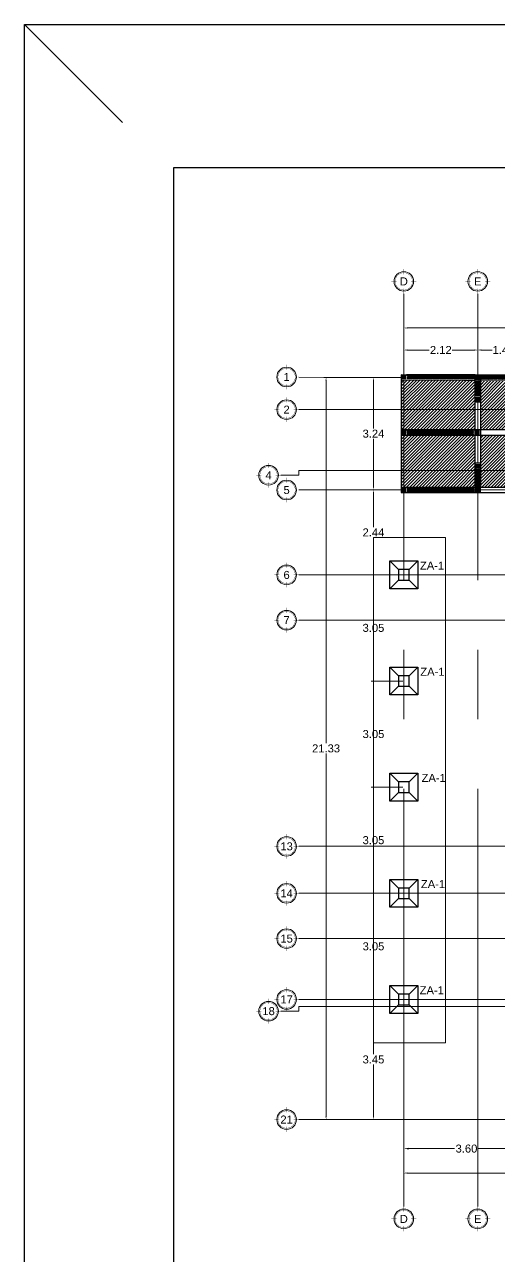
# Model space of a CAD drawing. Header units: metres. Extents: x 14 to 161, y 5 to 309.
# Drawn here: x 65.38 to 79.02, y 273.46 to 308.85 of the extents above; entities that cross this region are included whole.
import ezdxf
from ezdxf.enums import TextEntityAlignment as Align

# ---------------------------------------------------------------- set-up
doc = ezdxf.new("R2010")
doc.units = ezdxf.units.M
doc.set_wipeout_variables(frame=1)
doc.header["$PDMODE"] = 35
doc.linetypes.add('CENTRO2', pattern=[0.9, 0.6, -0.1, 0.1, -0.1])
for name, color, linetype, lineweight in [('E-Burbuja eje', 5, 'Continuous', 15), ('E-Castillos', 3, 'Continuous', 5), ('E-Ejes', 1, 'CENTRO2', 9), ('E-Hatch', 1, 'Continuous', 5), ('E-Muro de Mamposteria', 5, 'Continuous', 30), ('E-Textos', 3, 'Continuous', 15)]:
    doc.layers.add(name, color=color, linetype=linetype, lineweight=lineweight)
for name, color, linetype in [('E-Cotas', 2, 'Continuous'), ('E-Pie', 1, 'Continuous'), ('E-Zapata', 4, 'Continuous')]:
    doc.layers.add(name, color=color, linetype=linetype)
doc.layers.add('JACH-Anotaciones-Atributos', color=7, linetype='Continuous', lineweight=13, true_color=0xf44d0b)
doc.styles.add('ARIAL', font='arial.ttf')
doc.styles.add('General', font='arial.ttf', dxfattribs={"height": 2.3})
doc.dimstyles.new('Generales', dxfattribs={"dimscale": 0, "dimtxt": 2.3, "dimasz": 2, "dimexe": 1.25, "dimexo": 0.625, "dimtad": 0, "dimtih": 1, "dimtoh": 1, "dimzin": 1, "dimdsep": 46, "dimtxsty": 'General', "dimcen": 2, "dimclrd": 2, "dimclre": 2, "dimclrt": 3, "dimadec": 0, "dimazin": 0, "dimtfac": 1, "dimtmove": 0, "dimatfit": 3, "dimfxl": 1, "dimlwd": 13, "dimlwe": 13, "dimarcsym": 0})

# ---------------------------------------------------------------- blocks, each defined once
blk = doc.blocks.new('*D402')
at = {"layer": 'Defpoints', "color": 0, "transparency": 16777216}
for p in [(97.937, 300.137), (76.277, 298.718), (97.937, 298.718)]:
    blk.add_point(p, dxfattribs=at)
at = {"layer": 'E-Cotas', "color": 2, "linetype": 'Continuous', "lineweight": 13, "transparency": 16777216}
for p, q in [((76.277, 298.749), (76.277, 300.199)), ((76.377, 300.137), (86.686, 300.137)), ((97.837, 300.137), (87.529, 300.137)), ((97.937, 298.749), (97.937, 300.199))]:
    blk.add_line(p, q, dxfattribs=at)
at = {"layer": 'E-Cotas', "color": 2, "transparency": 16777216}
for points in [[(76.377, 300.153), (76.377, 300.12), (76.277, 300.137)], [(97.837, 300.153), (97.837, 300.12), (97.937, 300.137)]]:
    blk.add_solid(points, dxfattribs=at)
at = {"layer": 'E-Cotas', "color": 3, "transparency": 16777216, "insert": (87.107, 300.137), "char_height": 0.23, "attachment_point": 5, "style": 'General'}
blk.add_mtext('21.66', dxfattribs=at)
blk = doc.blocks.new('*D401')
at = {"layer": 'Defpoints', "color": 0, "transparency": 16777216}
for p in [(76.277, 298.718), (74.043, 277.393), (76.277, 277.393)]:
    blk.add_point(p, dxfattribs=at)
at = {"layer": 'E-Cotas', "color": 2, "linetype": 'Continuous', "lineweight": 13, "transparency": 16777216}
for p, q in [((76.246, 298.718), (73.981, 298.718)), ((74.043, 298.618), (74.043, 288.204)), ((74.043, 277.493), (74.043, 287.907)), ((76.246, 277.393), (73.981, 277.393))]:
    blk.add_line(p, q, dxfattribs=at)
at = {"layer": 'E-Cotas', "color": 2, "transparency": 16777216}
for points in [[(74.026, 298.618), (74.06, 298.618), (74.043, 298.718)], [(74.026, 277.493), (74.06, 277.493), (74.043, 277.393)]]:
    blk.add_solid(points, dxfattribs=at)
at = {"layer": 'E-Cotas', "color": 3, "transparency": 16777216, "insert": (74.043, 288.055), "char_height": 0.23, "attachment_point": 5, "style": 'General'}
blk.add_mtext('21.33', dxfattribs=at)
blk = doc.blocks.new('*D400')
at = {"layer": 'Defpoints', "color": 0, "transparency": 16777216}
for p in [(78.402, 299.504), (76.277, 298.718), (78.402, 298.718)]:
    blk.add_point(p, dxfattribs=at)
at = {"layer": 'E-Cotas', "color": 2, "linetype": 'Continuous', "lineweight": 13, "transparency": 16777216}
for p, q in [((76.277, 298.749), (76.277, 299.567)), ((76.377, 299.504), (77.009, 299.504)), ((78.302, 299.504), (77.671, 299.504)), ((78.402, 298.749), (78.402, 299.567))]:
    blk.add_line(p, q, dxfattribs=at)
at = {"layer": 'E-Cotas', "color": 2, "transparency": 16777216}
for points in [[(76.377, 299.521), (76.377, 299.487), (76.277, 299.504)], [(78.302, 299.521), (78.302, 299.487), (78.402, 299.504)]]:
    blk.add_solid(points, dxfattribs=at)
at = {"layer": 'E-Cotas', "color": 3, "transparency": 16777216, "insert": (77.34, 299.504), "char_height": 0.23, "attachment_point": 5, "style": 'General'}
blk.add_mtext('2.12', dxfattribs=at)
blk = doc.blocks.new('*D399')
at = {"layer": 'Defpoints', "color": 0, "transparency": 16777216}
for p in [(79.877, 299.504), (78.402, 298.711), (79.877, 298.711)]:
    blk.add_point(p, dxfattribs=at)
at = {"layer": 'E-Cotas', "color": 2, "linetype": 'Continuous', "lineweight": 13, "transparency": 16777216}
for p, q in [((78.402, 298.742), (78.402, 299.567)), ((78.502, 299.504), (78.82, 299.504)), ((79.777, 299.504), (79.459, 299.504)), ((79.877, 298.742), (79.877, 299.567))]:
    blk.add_line(p, q, dxfattribs=at)
at = {"layer": 'E-Cotas', "color": 2, "transparency": 16777216}
for points in [[(78.502, 299.521), (78.502, 299.487), (78.402, 299.504)], [(79.777, 299.521), (79.777, 299.487), (79.877, 299.504)]]:
    blk.add_solid(points, dxfattribs=at)
at = {"layer": 'E-Cotas', "color": 3, "transparency": 16777216, "insert": (79.14, 299.504), "char_height": 0.23, "attachment_point": 5, "style": 'General'}
blk.add_mtext('1.48', dxfattribs=at)
blk = doc.blocks.new('*D390')
at = {"layer": 'Defpoints', "color": 0, "transparency": 16777216}
for p in [(76.277, 298.718), (75.405, 295.483), (76.277, 295.483)]:
    blk.add_point(p, dxfattribs=at)
at = {"layer": 'E-Cotas', "color": 2, "linetype": 'Continuous', "lineweight": 13, "transparency": 16777216}
for p, q in [((76.246, 298.718), (75.343, 298.718)), ((75.405, 298.618), (75.405, 297.249)), ((75.405, 295.583), (75.405, 296.952)), ((76.246, 295.483), (75.343, 295.483))]:
    blk.add_line(p, q, dxfattribs=at)
at = {"layer": 'E-Cotas', "color": 2, "transparency": 16777216}
for points in [[(75.389, 298.618), (75.422, 298.618), (75.405, 298.718)], [(75.389, 295.583), (75.422, 295.583), (75.405, 295.483)]]:
    blk.add_solid(points, dxfattribs=at)
at = {"layer": 'E-Cotas', "color": 3, "transparency": 16777216, "insert": (75.405, 297.1), "char_height": 0.23, "attachment_point": 5, "style": 'General'}
blk.add_mtext('3.24', dxfattribs=at)
blk = doc.blocks.new('*D389')
at = {"layer": 'Defpoints', "color": 0, "transparency": 16777216}
for p in [(76.277, 295.483), (75.405, 293.043), (76.277, 293.043)]:
    blk.add_point(p, dxfattribs=at)
at = {"layer": 'E-Cotas', "color": 2, "linetype": 'Continuous', "lineweight": 13, "transparency": 16777216}
for p, q in [((76.246, 295.483), (75.343, 295.483)), ((75.405, 295.383), (75.405, 294.409)), ((75.405, 293.143), (75.405, 294.116)), ((76.246, 293.043), (75.343, 293.043))]:
    blk.add_line(p, q, dxfattribs=at)
at = {"layer": 'E-Cotas', "color": 2, "transparency": 16777216}
for points in [[(75.389, 295.383), (75.422, 295.383), (75.405, 295.483)], [(75.389, 293.143), (75.422, 293.143), (75.405, 293.043)]]:
    blk.add_solid(points, dxfattribs=at)
at = {"layer": 'E-Cotas', "color": 3, "transparency": 16777216, "insert": (75.405, 294.263), "char_height": 0.23, "attachment_point": 5, "style": 'General'}
blk.add_mtext('2.44', dxfattribs=at)
blk = doc.blocks.new('*D388')
at = {"layer": 'Defpoints', "color": 0, "transparency": 16777216}
for p in [(76.277, 293.043), (75.405, 289.993), (76.277, 289.993)]:
    blk.add_point(p, dxfattribs=at)
at = {"layer": 'E-Cotas', "color": 2, "linetype": 'Continuous', "lineweight": 13, "transparency": 16777216}
for p, q in [((76.246, 293.043), (75.343, 293.043)), ((75.405, 292.943), (75.405, 291.666)), ((75.405, 290.093), (75.405, 291.369)), ((76.246, 289.993), (75.343, 289.993))]:
    blk.add_line(p, q, dxfattribs=at)
at = {"layer": 'E-Cotas', "color": 2, "transparency": 16777216}
for points in [[(75.389, 292.943), (75.422, 292.943), (75.405, 293.043)], [(75.389, 290.093), (75.422, 290.093), (75.405, 289.993)]]:
    blk.add_solid(points, dxfattribs=at)
at = {"layer": 'E-Cotas', "color": 3, "transparency": 16777216, "insert": (75.405, 291.518), "char_height": 0.23, "attachment_point": 5, "style": 'General'}
blk.add_mtext('3.05', dxfattribs=at)
blk = doc.blocks.new('*D387')
at = {"layer": 'Defpoints', "color": 0, "transparency": 16777216}
for p in [(76.277, 289.993), (75.405, 286.943), (76.277, 286.943)]:
    blk.add_point(p, dxfattribs=at)
at = {"layer": 'E-Cotas', "color": 2, "linetype": 'Continuous', "lineweight": 13, "transparency": 16777216}
for p, q in [((76.246, 289.993), (75.343, 289.993)), ((75.405, 289.893), (75.405, 288.616)), ((75.405, 287.043), (75.405, 288.319)), ((76.246, 286.943), (75.343, 286.943))]:
    blk.add_line(p, q, dxfattribs=at)
at = {"layer": 'E-Cotas', "color": 2, "transparency": 16777216}
for points in [[(75.389, 289.893), (75.422, 289.893), (75.405, 289.993)], [(75.389, 287.043), (75.422, 287.043), (75.405, 286.943)]]:
    blk.add_solid(points, dxfattribs=at)
at = {"layer": 'E-Cotas', "color": 3, "transparency": 16777216, "insert": (75.405, 288.468), "char_height": 0.23, "attachment_point": 5, "style": 'General'}
blk.add_mtext('3.05', dxfattribs=at)
blk = doc.blocks.new('*D386')
at = {"layer": 'Defpoints', "color": 0, "transparency": 16777216}
for p in [(76.277, 286.943), (75.405, 283.893), (76.277, 283.893)]:
    blk.add_point(p, dxfattribs=at)
at = {"layer": 'E-Cotas', "color": 2, "linetype": 'Continuous', "lineweight": 13, "transparency": 16777216}
for p, q in [((76.246, 286.943), (75.343, 286.943)), ((75.405, 286.843), (75.405, 285.566)), ((75.405, 283.993), (75.405, 285.269)), ((76.246, 283.893), (75.343, 283.893))]:
    blk.add_line(p, q, dxfattribs=at)
at = {"layer": 'E-Cotas', "color": 2, "transparency": 16777216}
for points in [[(75.389, 286.843), (75.422, 286.843), (75.405, 286.943)], [(75.389, 283.993), (75.422, 283.993), (75.405, 283.893)]]:
    blk.add_solid(points, dxfattribs=at)
at = {"layer": 'E-Cotas', "color": 3, "transparency": 16777216, "insert": (75.405, 285.418), "char_height": 0.23, "attachment_point": 5, "style": 'General'}
blk.add_mtext('3.05', dxfattribs=at)
blk = doc.blocks.new('*D385')
at = {"layer": 'Defpoints', "color": 0, "transparency": 16777216}
for p in [(76.277, 283.893), (75.405, 280.843), (76.277, 280.843)]:
    blk.add_point(p, dxfattribs=at)
at = {"layer": 'E-Cotas', "color": 2, "linetype": 'Continuous', "lineweight": 13, "transparency": 16777216}
for p, q in [((76.246, 283.893), (75.343, 283.893)), ((75.405, 283.793), (75.405, 282.516)), ((75.405, 280.943), (75.405, 282.219)), ((76.246, 280.843), (75.343, 280.843))]:
    blk.add_line(p, q, dxfattribs=at)
at = {"layer": 'E-Cotas', "color": 2, "transparency": 16777216}
for points in [[(75.389, 283.793), (75.422, 283.793), (75.405, 283.893)], [(75.389, 280.943), (75.422, 280.943), (75.405, 280.843)]]:
    blk.add_solid(points, dxfattribs=at)
at = {"layer": 'E-Cotas', "color": 3, "transparency": 16777216, "insert": (75.405, 282.368), "char_height": 0.23, "attachment_point": 5, "style": 'General'}
blk.add_mtext('3.05', dxfattribs=at)
blk = doc.blocks.new('*D384')
at = {"layer": 'Defpoints', "color": 0, "transparency": 16777216}
for p in [(76.277, 280.843), (75.405, 277.393), (76.277, 277.393)]:
    blk.add_point(p, dxfattribs=at)
at = {"layer": 'E-Cotas', "color": 2, "linetype": 'Continuous', "lineweight": 13, "transparency": 16777216}
for p, q in [((76.246, 280.843), (75.343, 280.843)), ((75.405, 280.743), (75.405, 279.266)), ((75.405, 277.493), (75.405, 278.969)), ((76.246, 277.393), (75.343, 277.393))]:
    blk.add_line(p, q, dxfattribs=at)
at = {"layer": 'E-Cotas', "color": 2, "transparency": 16777216}
for points in [[(75.389, 280.743), (75.422, 280.743), (75.405, 280.843)], [(75.389, 277.493), (75.422, 277.493), (75.405, 277.393)]]:
    blk.add_solid(points, dxfattribs=at)
at = {"layer": 'E-Cotas', "color": 3, "transparency": 16777216, "insert": (75.405, 279.118), "char_height": 0.23, "attachment_point": 5, "style": 'General'}
blk.add_mtext('3.45', dxfattribs=at)
blk = doc.blocks.new('*D374')
at = {"layer": 'Defpoints', "color": 0, "transparency": 16777216}
for p in [(76.277, 277.393), (79.877, 277.393), (79.877, 276.556)]:
    blk.add_point(p, dxfattribs=at)
at = {"layer": 'E-Cotas', "color": 2, "linetype": 'Continuous', "lineweight": 13, "transparency": 16777216}
for p, q in [((76.277, 277.346), (76.277, 276.462)), ((79.877, 277.346), (79.877, 276.462)), ((76.427, 276.556), (77.732, 276.556)), ((79.727, 276.556), (78.422, 276.556))]:
    blk.add_line(p, q, dxfattribs=at)
at = {"layer": 'E-Cotas', "color": 2, "transparency": 16777216}
for points in [[(76.427, 276.581), (76.427, 276.531), (76.277, 276.556)], [(79.727, 276.581), (79.727, 276.531), (79.877, 276.556)]]:
    blk.add_solid(points, dxfattribs=at)
at = {"layer": 'E-Cotas', "color": 3, "transparency": 16777216, "insert": (78.077, 276.556), "char_height": 0.23, "attachment_point": 5, "style": 'General'}
blk.add_mtext('3.60', dxfattribs=at)
blk = doc.blocks.new('*D368')
at = {"layer": 'Defpoints', "color": 0, "transparency": 16777216}
for p in [(76.277, 277.393), (97.937, 277.393), (97.937, 275.854)]:
    blk.add_point(p, dxfattribs=at)
at = {"layer": 'E-Cotas', "color": 2, "linetype": 'Continuous', "lineweight": 13, "transparency": 16777216}
for p, q in [((76.277, 277.361), (76.277, 275.792)), ((97.937, 277.361), (97.937, 275.792)), ((76.377, 275.854), (86.686, 275.854)), ((97.837, 275.854), (87.529, 275.854))]:
    blk.add_line(p, q, dxfattribs=at)
at = {"layer": 'E-Cotas', "color": 2, "transparency": 16777216}
for points in [[(76.377, 275.871), (76.377, 275.838), (76.277, 275.854)], [(97.837, 275.871), (97.837, 275.838), (97.937, 275.854)]]:
    blk.add_solid(points, dxfattribs=at)
at = {"layer": 'E-Cotas', "color": 3, "transparency": 16777216, "insert": (87.107, 275.854), "char_height": 0.23, "attachment_point": 5, "style": 'General'}
blk.add_mtext('21.66', dxfattribs=at)
blk = doc.blocks.new('k-burb-colmn')
at = {"const_width": 0.00024}
for points in [[(0, 0.0055), (0, 0.0095)], [(0, 0.0055), (0, 0.0095)], [(-0.0055, 0), (-0.0095, 0)], [(-0.0055, 0), (-0.0095, 0)], [(0.0055, 0), (0.0095, 0)], [(0.0055, 0), (0.0095, 0)], [(0, -0.0055), (0, -0.0095)], [(0, -0.0055), (0, -0.0095)]]:
    blk.add_lwpolyline(points, dxfattribs=at)
blk.add_lwpolyline([(-0.00663, 0, 1), (0.00663, 0, 1)], format="xyb", close=True, dxfattribs=at)
blk.add_lwpolyline([(-0.00663, 0, 1), (0.00663, 0, 1)], format="xyb", close=True, dxfattribs=at)
at = {"linetype": 'Continuous'}
blk.add_circle((0, 0), 0.0075, dxfattribs=at)
blk.add_circle((0, 0), 0.0075, dxfattribs=at)
at = {"color": 2, "style": 'ARIAL'}
blk.add_attdef('NUM', text='', height=0.023, dxfattribs=at).set_placement((0.00124, 0.00008), align=Align.MIDDLE_CENTER)
blk = doc.blocks.new('*U468')
at = {"layer": 'E-Castillos'}
blk.add_lwpolyline([(-0.075, -0.075), (-0.075, 0.075), (0.075, 0.075), (0.075, -0.075), (-0.075, -0.075)], dxfattribs=at)
blk.add_wipeout([(-0.075, -0.075), (0.075, -0.075), (0.075, 0.075), (-0.075, 0.075)])
at = {"layer": 'E-Hatch'}
h = blk.add_hatch(color=1, dxfattribs=at)
h.dxf.hatch_style = 1
h.paths.add_polyline_path([(-0.055, -0.055), (-0.055, 0.055), (0.055, 0.055), (0.055, -0.055)])
at = {"layer": 'E-Castillos'}
blk.add_lwpolyline([(-0.055, -0.055), (-0.055, 0.055), (0.055, 0.055), (0.055, -0.055)], close=True, dxfattribs=at)
blk = doc.blocks.new('*U656')
for points in [[(-0.843, -0.075), (1.107, -0.075), (1.107, 0.075), (-0.843, 0.075)], [(-0.823, -0.055), (1.087, -0.055), (1.087, 0.055), (-0.823, 0.055)]]:
    blk.add_lwpolyline(points, close=True)
blk.add_wipeout([(-0.843, -0.075), (1.107, -0.075), (1.107, 0.075), (-0.843, 0.075)])
at = {"linetype": 'ByBlock', "lineweight": 5}
h = blk.add_hatch(dxfattribs=at)
h.set_pattern_fill('ANSI37', color=5, scale=0.0069)
h.set_pattern_definition([(45, (0.264537, 1e-16), (-0.01549094, 0.01549094), []), (135, (0.264537, 1e-16), (-0.01549094, -0.01549094), [])])
h.paths.add_polyline_path([(1.087, -0.055), (1.087, 0.055), (-0.823, 0.055), (-0.823, -0.055)])
blk.add_line((-0.843, 0.075), (1.107, 0.075))
blk = doc.blocks.new('*U671')
for points in [[(-0.843, -0.075), (1.132, -0.075), (1.132, 0.075), (-0.843, 0.075)], [(-0.823, -0.055), (1.112, -0.055), (1.112, 0.055), (-0.823, 0.055)]]:
    blk.add_lwpolyline(points, close=True)
blk.add_wipeout([(-0.843, -0.075), (1.132, -0.075), (1.132, 0.075), (-0.843, 0.075)])
at = {"linetype": 'ByBlock', "lineweight": 5}
h = blk.add_hatch(dxfattribs=at)
h.set_pattern_fill('ANSI37', color=5, scale=0.0069)
h.set_pattern_definition([(45, (0.289637, 2e-16), (-0.01549094, 0.01549094), []), (135, (0.289637, 2e-16), (-0.01549094, -0.01549094), [])])
h.paths.add_polyline_path([(1.112, -0.055), (1.112, 0.055), (-0.823, 0.055), (-0.823, -0.055)])
blk.add_line((-0.843, 0.075), (1.132, 0.075))
blk = doc.blocks.new('*U662')
for points in [[(-0.843, -0.075), (-0.365, -0.075), (-0.365, 0.075), (-0.843, 0.075)], [(-0.823, -0.055), (-0.385, -0.055), (-0.385, 0.055), (-0.823, 0.055)]]:
    blk.add_lwpolyline(points, close=True)
blk.add_wipeout([(-0.843, -0.075), (-0.365, -0.075), (-0.365, 0.075), (-0.843, 0.075)])
at = {"linetype": 'ByBlock', "lineweight": 5}
h = blk.add_hatch(dxfattribs=at)
h.set_pattern_fill('ANSI37', color=5, scale=0.0069)
h.set_pattern_definition([(45, (-1.207673, -7e-16), (-0.01549094, 0.01549094), []), (135, (-1.207673, -7e-16), (-0.01549094, -0.01549094), [])])
h.paths.add_polyline_path([(-0.823, 0.055), (-0.823, -0.055), (-0.385, -0.055), (-0.385, 0.055)])
blk.add_line((-0.843, 0.075), (-0.365, 0.075))
blk = doc.blocks.new('*U668')
for points in [[(-0.843, -0.075), (-0.293, -0.075), (-0.293, 0.075), (-0.843, 0.075)], [(-0.823, -0.055), (-0.313, -0.055), (-0.313, 0.055), (-0.823, 0.055)]]:
    blk.add_lwpolyline(points, close=True)
blk.add_wipeout([(-0.843, -0.075), (-0.293, -0.075), (-0.293, 0.075), (-0.843, 0.075)])
at = {"linetype": 'ByBlock', "lineweight": 5}
h = blk.add_hatch(dxfattribs=at)
h.set_pattern_fill('ANSI37', color=5, scale=0.0069)
h.set_pattern_definition([(45, (-1.135353, -6e-16), (-0.01549094, 0.01549094), []), (135, (-1.135353, -6e-16), (-0.01549094, -0.01549094), [])])
h.paths.add_polyline_path([(-0.823, 0.055), (-0.823, -0.055), (-0.313, -0.055), (-0.313, 0.055)])
blk.add_line((-0.843, 0.075), (-0.293, 0.075))
blk = doc.blocks.new('*U672')
for points in [[(-0.843, -0.075), (0.482, -0.075), (0.482, 0.075), (-0.843, 0.075)], [(-0.823, -0.055), (0.462, -0.055), (0.462, 0.055), (-0.823, 0.055)]]:
    blk.add_lwpolyline(points, close=True)
blk.add_wipeout([(-0.843, -0.075), (0.482, -0.075), (0.482, 0.075), (-0.843, 0.075)])
at = {"linetype": 'ByBlock', "lineweight": 5}
h = blk.add_hatch(dxfattribs=at)
h.set_pattern_fill('ANSI37', color=5, scale=0.0069)
h.set_pattern_definition([(45, (-0.360353, -2e-16), (-0.01549094, 0.01549094), []), (135, (-0.360353, -2e-16), (-0.01549094, -0.01549094), [])])
h.paths.add_polyline_path([(0.462, -0.055), (0.462, 0.055), (-0.823, 0.055), (-0.823, -0.055)])
blk.add_line((-0.843, 0.075), (0.482, 0.075))

msp = doc.modelspace()

# ---------------------------------------------------------------- hatches: boundary and pattern name
at = {"layer": 'E-Hatch', "ltscale": 0.5, "transparency": 33554559}
h = msp.add_hatch(dxfattribs=at)
h.set_pattern_fill('ANSI31', color=4, scale=0.02)
h.paths.add_polyline_path([(78.32724, 298.63588), (76.27722, 298.64303), (76.20228, 298.64303), (76.20227, 297.20794), (78.32724, 297.20794)])
h.paths.add_polyline_path([(78.32724, 297.05794), (76.20227, 297.05794), (76.20225, 295.55754), (78.32724, 295.55754)])
h.paths.add_polyline_path([(79.80224, 297.05794), (78.47724, 297.05794), (78.47724, 295.55754), (79.80224, 295.55754)])
h.paths.add_polyline_path([(79.80224, 298.63074), (78.47724, 298.63536), (78.47724, 297.20794), (79.80224, 297.20794)])
h.paths.add_polyline_path([(81.95234, 298.62298), (81.95224, 298.62298), (81.95224, 298.62325), (79.95224, 298.63022), (79.95224, 297.20794), (81.95234, 297.20794)])
h.paths.add_polyline_path([(81.95234, 297.05794), (80.00234, 297.05794), (80.00234, 297.05754), (79.95224, 297.05754), (79.95224, 296.25754), (79.95234, 296.25754), (79.95234, 296.10754), (79.95224, 295.55754), (81.95234, 295.55754)])
h.paths.add_polyline_path([(83.30234, 297.86873), (83.45224, 297.86873), (83.45234, 297.86873), (83.45234, 297.71873), (83.45234, 297.60754), (84.96234, 297.60754), (84.96234, 297.71754), (84.96224, 297.71754), (84.96224, 297.86754), (85.11224, 297.86754), (85.11228, 297.00754), (85.11234, 297.00754), (85.11234, 296.85754), (85.11234, 295.55754), (86.31234, 295.55754), (86.31234, 297.86754), (86.46234, 297.86754), (86.46234, 298.60752), (86.38721, 298.60779), (86.31224, 298.60779), (86.31224, 298.60805), (85.03721, 298.61249), (84.96224, 298.61249), (84.96224, 298.61275), (83.37721, 298.61828), (83.30224, 298.61828), (83.30224, 298.61854), (82.10234, 298.62272), (82.10234, 295.55754), (83.30234, 295.55754)])
h.paths.add_polyline_path([(84.96234, 297.45754), (83.45226, 297.45754), (83.45228, 297.00754), (83.45234, 297.00754), (83.45234, 296.85754), (83.45234, 296.05754), (83.45234, 296.05754), (83.45234, 295.90754), (83.45234, 295.55754), (84.96234, 295.55754)], flags=17)
h.paths.add_polyline_path([(80.74339, 297.3857), (81.44782, 297.3857), (81.44782, 297.85966), (80.74339, 297.85966)], flags=24)

# ---------------------------------------------------------------- linework, layer by layer
at = {"layer": 'E-Ejes', "ltscale": 20}
for p, q in [((72.74728, 280.50619), (73.26533, 280.50619)), ((73.26533, 280.50619), (73.26533, 280.64294))]:
    msp.add_line(p, q, dxfattribs=at)
for points in [[(76.27735, 274.89254), (76.27735, 301.11958)], [(78.40234, 274.89254), (78.40234, 301.11958)], [(73.26533, 298.72853), (101.11557, 298.63145)], [(73.26533, 297.79254), (101.11557, 297.79254)], [(72.74728, 295.90579), (73.26533, 295.90579), (73.26533, 296.04254), (101.11557, 296.04254), (101.11557, 295.90579), (101.63362, 295.90579)], [(73.26533, 295.48254), (101.11557, 295.48254)], [(73.26533, 293.04254), (101.11557, 293.04254)], [(73.26533, 291.74254), (101.11557, 291.74254)], [(73.26533, 285.24254), (101.11557, 285.24254)], [(73.26533, 283.89254), (101.11557, 283.89254)], [(73.26533, 282.59254), (101.11557, 282.59254)], [(73.26533, 280.84254), (101.11557, 280.84254)], [(73.26533, 280.64294), (101.11557, 280.64294)], [(73.26533, 277.39254), (101.11557, 277.39254)]]:
    msp.add_lwpolyline(points, dxfattribs=at)
at = {"layer": 'E-Pie', "color": 1}
msp.add_line((65.38178, 308.85366), (68.19428, 306.04116), dxfattribs=at)
msp.add_lwpolyline([(65.38178, 308.85366), (161.00678, 308.85366), (161.00678, 243.22866), (65.38178, 243.22866)], close=True, dxfattribs=at)
at = {"layer": 'E-Pie', "color": 5}
msp.add_lwpolyline([(69.65758, 304.74116), (69.65758, 247.34116), (156.91409, 247.34116), (156.91409, 304.74116)], close=True, dxfattribs=at)
at = {"layer": 'E-Zapata', "color": 4}
for p, q in [((76.20228, 298.7943), (98.01234, 298.71727)), ((76.20183, 298.64329), (98.01182, 298.56727)), ((76.12749, 293.19254), (75.87735, 293.44254)), ((76.42722, 293.19254), (76.67735, 293.44254)), ((76.12735, 292.89254), (75.87735, 292.64254)), ((76.42735, 292.89254), (76.67735, 292.64254)), ((76.12749, 290.14254), (75.87735, 290.39254)), ((76.42722, 290.14254), (76.67735, 290.39254)), ((76.12735, 289.84254), (75.87735, 289.59254)), ((76.42735, 289.84254), (76.67735, 289.59254)), ((76.12749, 287.09254), (75.87735, 287.34254)), ((76.42722, 287.09254), (76.67735, 287.34254)), ((76.12735, 286.79254), (75.87735, 286.54254)), ((76.42735, 286.79254), (76.67735, 286.54254)), ((76.12766, 284.04254), (75.87735, 284.29272)), ((76.42704, 284.04254), (76.67735, 284.29272)), ((76.12735, 283.74272), (75.87735, 283.49272)), ((76.42735, 283.74272), (76.67735, 283.49272)), ((76.12766, 280.99254), (75.87735, 281.24272)), ((76.42735, 280.99254), (76.67735, 281.24272)), ((76.12735, 280.69254), (75.87735, 280.44272)), ((76.42735, 280.69272), (76.67735, 280.44272))]:
    msp.add_line(p, q, dxfattribs=at)
for points in [[(75.87735, 293.44254), (76.67735, 293.44254), (76.67735, 292.64254), (75.87735, 292.64254), (75.87735, 293.44254)], [(75.87735, 290.39254), (76.67735, 290.39254), (76.67735, 289.59254), (75.87735, 289.59254), (75.87735, 290.39254)], [(75.87735, 287.34254), (76.67735, 287.34254), (76.67735, 286.54254), (75.87735, 286.54254), (75.87735, 287.34254)], [(75.87735, 284.29272), (76.67735, 284.29272), (76.67735, 283.49272), (75.87735, 283.49272), (75.87735, 284.29272)], [(75.87735, 281.24272), (76.67735, 281.24272), (76.67735, 280.44272), (75.87735, 280.44272), (75.87735, 281.24272)]]:
    msp.add_lwpolyline(points, dxfattribs=at)
at = {"layer": 'E-Zapata', "ltscale": 100}
for points in [[(76.12735, 292.89254), (76.42735, 292.89254), (76.42735, 293.19254), (76.12735, 293.19254)], [(76.12735, 289.84254), (76.42735, 289.84254), (76.42735, 290.14254), (76.12735, 290.14254)], [(76.12735, 286.79254), (76.42735, 286.79254), (76.42735, 287.09254), (76.12735, 287.09254)], [(76.12735, 283.74254), (76.42735, 283.74254), (76.42735, 284.04254), (76.12735, 284.04254)], [(76.12735, 280.69254), (76.42735, 280.69254), (76.42735, 280.99254), (76.12735, 280.99254)]]:
    msp.add_lwpolyline(points, close=True, dxfattribs=at)
at = {"layer": 'JACH-Anotaciones-Atributos', "color": 30, "ltscale": 0.5, "true_color": 0xf26722}
msp.add_lwpolyline([(75.4053, 294.11582), (77.47794, 294.11582), (77.47794, 279.59216), (75.4053, 279.59216)], close=True, dxfattribs=at)

# ---------------------------------------------------------------- block references
at = {"layer": 'E-Burbuja eje', "linetype": 'ByBlock'}
ref = msp.add_blockref('k-burb-colmn', (76.27735, 301.47583), dxfattribs=dict(at, xscale=37.49999999999999, yscale=37.49999999999999, zscale=37.49999999999999))
ref.add_attrib('NUM', 'D', dxfattribs={"layer": '0', "color": 2, "height": 0.23, "style": 'ARIAL'}).set_placement((76.27735, 301.47583), align=Align.MIDDLE_CENTER)
ref = msp.add_blockref('k-burb-colmn', (78.40234, 301.47583), dxfattribs=dict(at, xscale=37.49999999999999, yscale=37.49999999999999, zscale=37.49999999999999))
ref.add_attrib('NUM', 'E', dxfattribs={"layer": '0', "color": 2, "height": 0.23, "style": 'ARIAL'}).set_placement((78.40234, 301.47583), align=Align.MIDDLE_CENTER)
ref = msp.add_blockref('k-burb-colmn', (72.90908, 298.72853), dxfattribs=dict(at, xscale=37.49999999999999, yscale=37.49999999999999, zscale=37.49999999999999))
ref.add_attrib('NUM', '1', dxfattribs={"layer": '0', "color": 2, "height": 0.23, "style": 'ARIAL'}).set_placement((72.90908, 298.72853), align=Align.MIDDLE_CENTER)
ref = msp.add_blockref('k-burb-colmn', (72.90908, 297.7915), dxfattribs=dict(at, xscale=37.49999999999999, yscale=37.49999999999999, zscale=37.49999999999999))
ref.add_attrib('NUM', '2', dxfattribs={"layer": '0', "color": 2, "height": 0.23, "style": 'ARIAL'}).set_placement((72.90908, 297.7915), align=Align.MIDDLE_CENTER)
ref = msp.add_blockref('k-burb-colmn', (72.39103, 295.90579), dxfattribs=dict(at, xscale=37.49999999999999, yscale=37.49999999999999, zscale=37.49999999999999))
ref.add_attrib('NUM', '4', dxfattribs={"layer": '0', "color": 2, "height": 0.23, "style": 'ARIAL'}).set_placement((72.39103, 295.90579), align=Align.MIDDLE_CENTER)
ref = msp.add_blockref('k-burb-colmn', (72.90908, 295.4815), dxfattribs=dict(at, xscale=37.49999999999999, yscale=37.49999999999999, zscale=37.49999999999999))
ref.add_attrib('NUM', '5', dxfattribs={"layer": '0', "color": 2, "height": 0.23, "style": 'ARIAL'}).set_placement((72.90908, 295.4815), align=Align.MIDDLE_CENTER)
ref = msp.add_blockref('k-burb-colmn', (72.90908, 293.0415), dxfattribs=dict(at, xscale=37.49999999999999, yscale=37.49999999999999, zscale=37.49999999999999))
ref.add_attrib('NUM', '6', dxfattribs={"layer": '0', "color": 2, "height": 0.23, "style": 'ARIAL'}).set_placement((72.90908, 293.0415), align=Align.MIDDLE_CENTER)
ref = msp.add_blockref('k-burb-colmn', (72.90908, 291.7415), dxfattribs=dict(at, xscale=37.49999999999999, yscale=37.49999999999999, zscale=37.49999999999999))
ref.add_attrib('NUM', '7', dxfattribs={"layer": '0', "color": 2, "height": 0.23, "style": 'ARIAL'}).set_placement((72.90908, 291.7415), align=Align.MIDDLE_CENTER)
ref = msp.add_blockref('k-burb-colmn', (72.90908, 285.2415), dxfattribs=dict(at, xscale=37.49999999999999, yscale=37.49999999999999, zscale=37.49999999999999))
ref.add_attrib('NUM', '13', dxfattribs={"layer": '0', "color": 2, "height": 0.23, "style": 'ARIAL'}).set_placement((72.90908, 285.2415), align=Align.MIDDLE_CENTER)
ref = msp.add_blockref('k-burb-colmn', (72.90908, 283.8915), dxfattribs=dict(at, xscale=37.49999999999999, yscale=37.49999999999999, zscale=37.49999999999999))
ref.add_attrib('NUM', '14', dxfattribs={"layer": '0', "color": 2, "height": 0.23, "style": 'ARIAL'}).set_placement((72.90908, 283.8915), align=Align.MIDDLE_CENTER)
ref = msp.add_blockref('k-burb-colmn', (72.90908, 282.5915), dxfattribs=dict(at, xscale=37.49999999999999, yscale=37.49999999999999, zscale=37.49999999999999))
ref.add_attrib('NUM', '15', dxfattribs={"layer": '0', "color": 2, "height": 0.23, "style": 'ARIAL'}).set_placement((72.90908, 282.5915), align=Align.MIDDLE_CENTER)
ref = msp.add_blockref('k-burb-colmn', (72.90907, 280.84339), dxfattribs=dict(at, xscale=37.49999999999999, yscale=37.49999999999999, zscale=37.49999999999999))
ref.add_attrib('NUM', '17', dxfattribs={"layer": '0', "color": 2, "height": 0.23, "style": 'ARIAL'}).set_placement((72.90907, 280.84339), align=Align.MIDDLE_CENTER)
ref = msp.add_blockref('k-burb-colmn', (72.39103, 280.50619), dxfattribs=dict(at, xscale=37.49999999999999, yscale=37.49999999999999, zscale=37.49999999999999))
ref.add_attrib('NUM', '18', dxfattribs={"layer": '0', "color": 2, "height": 0.23, "style": 'ARIAL'}).set_placement((72.39103, 280.50619), align=Align.MIDDLE_CENTER)
ref = msp.add_blockref('k-burb-colmn', (72.90908, 277.3915), dxfattribs=dict(at, xscale=37.49999999999999, yscale=37.49999999999999, zscale=37.49999999999999))
ref.add_attrib('NUM', '21', dxfattribs={"layer": '0', "color": 2, "height": 0.23, "style": 'ARIAL'}).set_placement((72.90908, 277.3915), align=Align.MIDDLE_CENTER)
ref = msp.add_blockref('k-burb-colmn', (76.27735, 274.53629), dxfattribs=dict(at, xscale=37.49999999999999, yscale=37.49999999999999, zscale=37.49999999999999))
ref.add_attrib('NUM', 'D', dxfattribs={"layer": '0', "color": 2, "height": 0.23, "style": 'ARIAL'}).set_placement((76.27735, 274.53629), align=Align.MIDDLE_CENTER)
ref = msp.add_blockref('k-burb-colmn', (78.40234, 274.53629), dxfattribs=dict(at, xscale=37.49999999999999, yscale=37.49999999999999, zscale=37.49999999999999))
ref.add_attrib('NUM', 'E', dxfattribs={"layer": '0', "color": 2, "height": 0.23, "style": 'ARIAL'}).set_placement((78.40234, 274.53629), align=Align.MIDDLE_CENTER)

# ---------------------------------------------------------------- texts
at = {"layer": 'E-Textos', "ltscale": 0.5, "char_height": 0.23, "width": 0.316244, "attachment_point": 1, "style": 'General'}
for insert in [(76.7414, 293.42326), (76.75169, 290.37326), (76.76856, 284.27344), (76.73293, 281.22344)]:
    msp.add_mtext('ZA-1', dxfattribs=dict(at, insert=insert))
at = {"layer": 'E-Textos', "insert": (76.78813, 287.32326), "char_height": 0.23, "width": 0.316244, "attachment_point": 1, "style": 'General'}
msp.add_mtext('ZA-1', dxfattribs=at)

# ---------------------------------------------------------------- dimensions: what is measured, and where the dimension line sits
at = {"layer": 'E-Cotas'}
for base, p1, p2, override, picture, middle in [((97.93734, 300.13657), (76.27735, 298.71803), (97.93734, 298.71803), {"dimscale": 0, "dimtxt": 1.15, "dimasz": 1, "dimexe": 0.625, "dimexo": 0.3125, "dimgap": 0.3125, "dimcen": 1, "dimtix": 1, "dimtofl": 1, "dimtmove": 0, "dimatfit": 3}, '*D402', (87.10735, 300.13657)), ((78.40234, 299.504), (76.27735, 298.71803), (78.40234, 298.71803), {"dimscale": 0, "dimtxt": 1.15, "dimasz": 1, "dimexe": 0.625, "dimexo": 0.3125, "dimgap": 0.3125, "dimcen": 1, "dimtix": 1, "dimtofl": 1, "dimtmove": 0, "dimatfit": 3}, '*D400', (77.33985, 299.504)), ((79.8773410198, 299.5040004946), (78.4023410198, 298.7106202351), (79.8773410198, 298.7106202351), {"dimscale": 0, "dimtxt": 1.15, "dimasz": 1, "dimexe": 0.625, "dimexo": 0.3125, "dimgap": 0.3125, "dimcen": 1, "dimtix": 1, "dimtofl": 1, "dimtmove": 0, "dimatfit": 3}, '*D399', (79.1398410198, 299.5040004946)), ((79.87734, 276.5558), (76.27735, 277.39254), (79.87734, 277.39254), {"dimscale": 0, "dimtxt": 1.725, "dimasz": 1.5, "dimexe": 0.9375, "dimexo": 0.46875, "dimgap": 0.46875, "dimcen": 1.5, "dimtix": 1, "dimtofl": 1, "dimtmove": 0, "dimatfit": 3}, '*D374', (78.07735, 276.5558)), ((97.93734, 275.85428), (76.27735, 277.39254), (97.93734, 277.39254), {"dimscale": 0, "dimtxt": 1.15, "dimasz": 1, "dimexe": 0.625, "dimexo": 0.3125, "dimgap": 0.3125, "dimcen": 1, "dimtix": 1, "dimtofl": 1, "dimtmove": 0, "dimatfit": 3}, '*D368', (87.10735, 275.85428))]:
    dim = msp.add_linear_dim(base=base, p1=p1, p2=p2, dimstyle='Generales', override=override, dxfattribs=at)
    dim.commit()
    dim.dimension.update_dxf_attribs({"geometry": picture, "text_midpoint": middle})
for base, p1, p2, picture, middle in [((74.0431, 277.39254), (76.27735, 298.71803), (76.27735, 277.39254), '*D401', (74.0431, 288.05528)), ((75.4053, 295.48254), (76.27735, 298.71803), (76.27735, 295.48254), '*D390', (75.4053, 297.10028)), ((75.4053, 293.04254), (76.27735, 295.48254), (76.27735, 293.04254), '*D389', (75.4053, 294.26254)), ((75.4053, 289.99254), (76.27735, 293.04254), (76.27735, 289.99254), '*D388', (75.4053, 291.51754)), ((75.4053, 286.94254), (76.27735, 289.99254), (76.27735, 286.94254), '*D387', (75.4053, 288.46754)), ((75.4053, 283.89254), (76.27735, 286.94254), (76.27735, 283.89254), '*D386', (75.4053, 285.41754)), ((75.4053, 280.84254), (76.27735, 283.89254), (76.27735, 280.84254), '*D385', (75.4053, 282.36754)), ((75.4053, 277.39254), (76.27735, 280.84254), (76.27735, 277.39254), '*D384', (75.4053, 279.11754))]:
    dim = msp.add_linear_dim(base=base, p1=p1, p2=p2, angle=90, dimstyle='Generales', override={"dimscale": 0, "dimtxt": 1.15, "dimasz": 1, "dimexe": 0.625, "dimexo": 0.3125, "dimgap": 0.3125, "dimcen": 1, "dimtix": 1, "dimtofl": 1, "dimtmove": 0, "dimatfit": 3}, dxfattribs=at)
    dim.commit()
    dim.dimension.update_dxf_attribs({"geometry": picture, "text_midpoint": middle})

# ---------------------------------------------------------------- next in the draw order: block references
at = {"layer": 'E-Castillos', "ltscale": 0.5}
for p in [(76.27735, 298.71803), (78.40234, 298.71062), (78.40234, 298.08294), (76.27745, 297.13294), (78.37734, 297.13294), (78.40234, 296.18254), (76.27735, 295.48254), (78.40234, 295.48254)]:
    msp.add_blockref('*U468', p, dxfattribs=at)

# ---------------------------------------------------------------- next in the draw order: block references
at = {"layer": 'E-Muro de Mamposteria', "rotation": 270}
msp.add_blockref('*U662', (78.40234, 297.79294), dxfattribs=at)
at = {"layer": 'E-Muro de Mamposteria'}
for name, p in [('*U656', (77.19503, 297.13294)), ('*U671', (77.19493, 295.48254))]:
    msp.add_blockref(name, p, dxfattribs=at)

# ---------------------------------------------------------------- next in the draw order: linework, layer by layer
at = {"layer": 'E-Zapata', "ltscale": 0.5}
msp.add_lwpolyline([(76.20235, 297.20794), (76.20235, 297.05794), (82.10234, 297.05794), (82.10234, 297.20794), (76.20235, 297.20794)], dxfattribs=at)

# ---------------------------------------------------------------- next in the draw order: block references
at = {"layer": 'E-Muro de Mamposteria'}
msp.add_blockref('*U671', (77.19493, 298.71803), dxfattribs=at)
at = {"layer": 'E-Muro de Mamposteria', "rotation": 270}
msp.add_blockref('*U668', (78.40224, 295.26487), dxfattribs=at)

# ---------------------------------------------------------------- next in the draw order: linework, layer by layer
at = {"layer": 'E-Zapata', "ltscale": 0.5}
msp.add_lwpolyline([(76.20225, 295.55754), (76.20225, 295.40754), (86.46234, 295.40754), (86.46234, 295.55754), (76.20225, 295.55754)], dxfattribs=at)

# ---------------------------------------------------------------- next in the draw order: block references
at = {"layer": 'E-Muro de Mamposteria'}
msp.add_blockref('*U672', (79.31992, 298.71036), dxfattribs=at)

# ---------------------------------------------------------------- next in the draw order: linework, layer by layer
at = {"layer": 'E-Zapata', "ltscale": 0.5}
msp.add_lwpolyline([(86.46234, 298.75779), (76.20228, 298.7943), (76.20228, 298.7943), (76.20225, 295.40754), (86.46234, 295.40754)], close=True, dxfattribs=at)
msp.add_lwpolyline([(78.32724, 298.78562), (78.47724, 298.78562), (78.47724, 295.56018), (78.32724, 295.56018), (78.32724, 298.78562)], dxfattribs=at)

doc.saveas('drawing.dxf')
